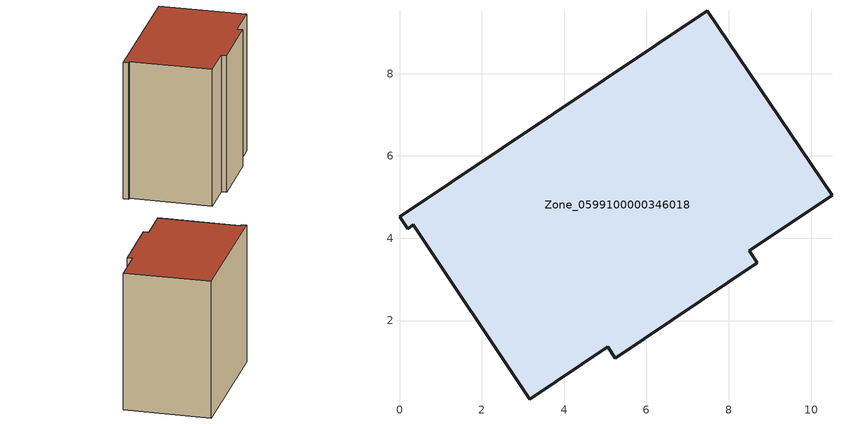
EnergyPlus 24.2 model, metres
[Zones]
Zone_0599100000346018
 floor ground (C_G): 0.2,4.23 0,4.52 7.48,9.53 10.51,5.04 8.5,3.69 8.69,3.41 5.24,1.08 5.06,1.36 3.17,0.08 0.34,4.33 z0
 wall outside (C_F): 5.24,1.08 8.69,3.41 8.5,3.69 10.51,5.04 7.48,9.53 0,4.52 0.2,4.23 0.34,4.33 3.17,0.08 5.06,1.36 5.24,1.08 z0:8.82
 roof outside (C_R): 0,4.52 0.2,4.23 0.34,4.33 3.17,0.08 5.06,1.36 5.24,1.08 8.69,3.41 8.5,3.69 10.51,5.04 7.48,9.53 z8.82
[BUILDING]
Pand.0599100000346018: North Axis=0; Terrain=City; Loads Convergence Tolerance Value=0.04; Temperature Convergence Tolerance Value=0.4; Solar Distribution=FullExterior; Maximum Number of Warmup Days=25; Minimum Number of Warmup Days=1
[Site:Location]
Rotterdam.The.Hague.AP_ZH_NLD Design_Conditions: Latitude=51.96; Longitude=4.45; Time Zone=1; Elevation=-4.5
[SITE:GROUNDTEMPERATURE:BUILDINGSURFACE]
18, 18, 18, 18, 18, 18, 18, 18, 18, 18, 18, 18
[MATERIAL] Thermal Absorptance=0.9; Solar Absorptance=0.7; Visible Absorptance=0.7
Name | Roughness | Thickness | Conductivity | Density | Specific Heat
G.TC.1992-2005 | MediumSmooth | 0.15 | 0.06 | 540 | 1210
F.TC.1992-2005 | Rough | 0.3 | 0.12 | 1920 | 840
R.TC.1992-2005 | MediumRough | 0.2 | 0.08 | 1500 | 1000
[CONSTRUCTION]
C_G: G.TC.1992-2005
C_F: F.TC.1992-2005
C_R: R.TC.1992-2005
[ZONE]
Zone_0599100000346018: Type=1; Multiplier=1; Ceiling Height=Autocalculate; Volume=Autocalculate; Floor Area=autocalculate; Part of Total Floor Area=Yes
[ZONEINFILTRATION:DESIGNFLOWRATE]
Infil_Zone_0599100000346018: Zone or ZoneList or Space or SpaceList=Zone_0599100000346018; Schedule=AlwaysOn; Design Flow Rate Calculation Method=Flow/Area; Flow Rate per Floor Area=0.0015; Constant Term Coefficient=1; Temperature Term Coefficient=0; Velocity Term Coefficient=0; Velocity Squared Term Coefficient=0
[HVACTEMPLATE:ZONE:IDEALLOADSAIRSYSTEM]
Zone_0599100000346018: Maximum Heating Supply Air Temperature=50; Minimum Cooling Supply Air Temperature=13; Maximum Heating Supply Air Humidity Ratio=0.0156; Minimum Cooling Supply Air Humidity Ratio=0.0077; Heating Limit=NoLimit; Cooling Limit=NoLimit; Dehumidification Control Type=ConstantSensibleHeatRatio; Cooling Sensible Heat Ratio=0.7; Dehumidification Setpoint=60; Humidification Control Type=None; Humidification Setpoint=30; Outdoor Air Method=None; Outdoor Air Flow Rate per Person=0.00944; Outdoor Air Flow Rate per Zone Floor Area=0; Outdoor Air Flow Rate per Zone=0; Demand Controlled Ventilation Type=None; Outdoor Air Economizer Type=NoEconomizer; Heat Recovery Type=None; Sensible Heat Recovery Effectiveness=0.7; Latent Heat Recovery Effectiveness=0.65
[ZONECONTROL:THERMOSTAT]
ThermostatControl_Zone_0599100000346018: Zone or ZoneList=Zone_0599100000346018; Control Type Schedule=DualSetpointControlType; Control 1=Thermostat_Zone_0599100000346018; Temperature Difference Between Cutout And Setpoint=0
[THERMOSTATSETPOINT:DUALSETPOINT]
Thermostat_Zone_0599100000346018: Heating Setpoint Temperature Schedule=HeatingSetpoint_Zone_0599100000346018; Cooling Setpoint Temperature Schedule=CoolingSetpoint_Zone_0599100000346018
[SCHEDULE:COMPACT]
HeatingSetpoint_Zone_0599100000346018: Through: 12/31, For: AllDays, Until: 24:00, 21
CoolingSetpoint_Zone_0599100000346018: Through: 12/31, For: AllDays, Until: 24:00, 24
DualSetpointControlType: Through: 12/31, For: AllDays, Until: 24:00, 4
AlwaysOn: Through: 12/31, For: AllDays, Until: 24:00, 1
